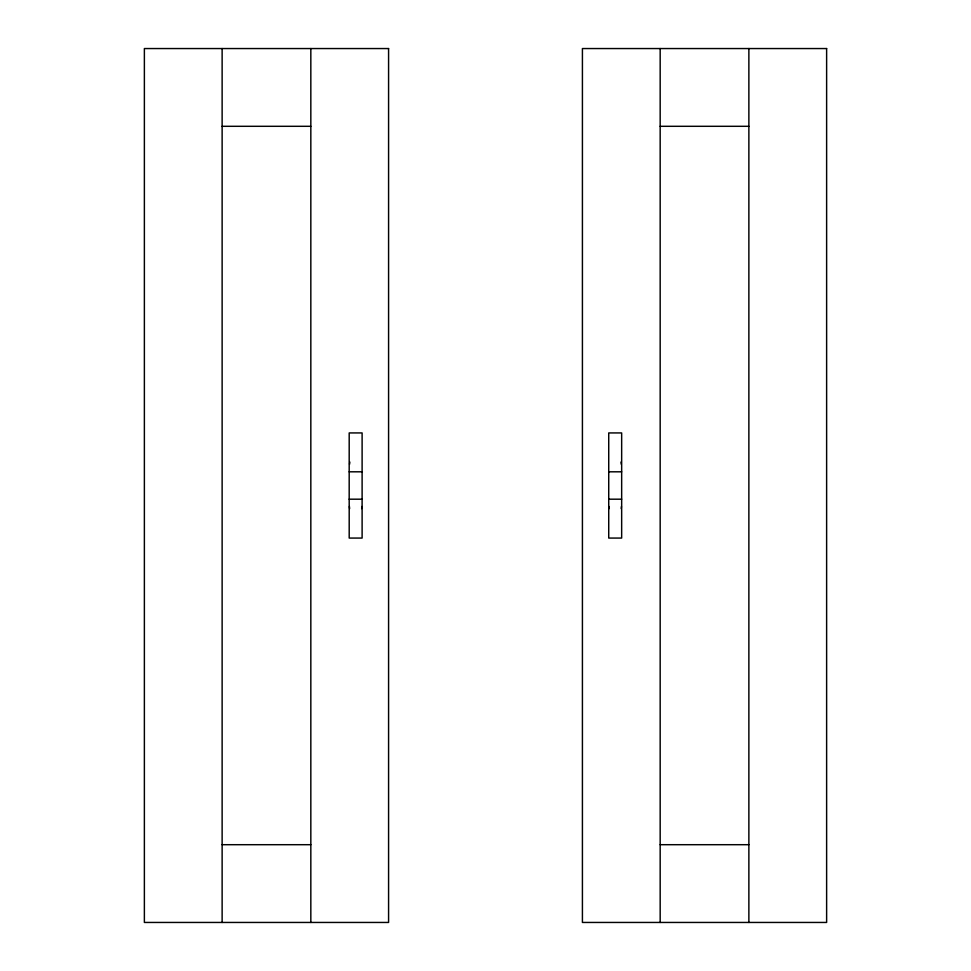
<?xml version="1.0" encoding="UTF-8"?>
<svg xmlns="http://www.w3.org/2000/svg" width="971" height="971" viewBox="0 0 971 971"><rect width="100%" height="100%" fill="white"/><g stroke="black" fill="none" stroke-linecap="round" stroke-linejoin="round"><path stroke-width="1.46" d="M349.184 499.191L349.196 432.932L362.11 432.932L362.11 538.068L349.196 538.068L349.196 499.191L362.11 499.191M608.732 499.191L608.732 432.932L621.658 432.932L621.658 538.068L608.732 538.068L608.732 499.191L621.658 499.191M361.673 508.598L361.904 506.51M621.222 508.598L621.44 506.51M349.572 464.247L349.839 462.026M222.128 126.303L310.829 126.303M660.171 126.303L748.872 126.303M349.184 471.809L362.11 471.809M608.732 471.809L621.658 471.809M222.128 844.697L310.829 844.697M660.171 844.697L748.872 844.697M621.003 462.026L621.27 464.247M608.938 506.51L609.169 508.598M349.402 506.51L349.633 508.598M748.872 48.55L748.872 922.45M660.171 48.55L660.171 922.45M310.829 48.55L310.829 922.45M222.128 48.55L222.128 922.45M388.582 48.55L144.376 48.55L144.376 922.45L388.582 922.45L388.582 48.55M826.624 48.55L582.418 48.55L582.418 922.45L826.624 922.45L826.624 48.55"/></g></svg>
